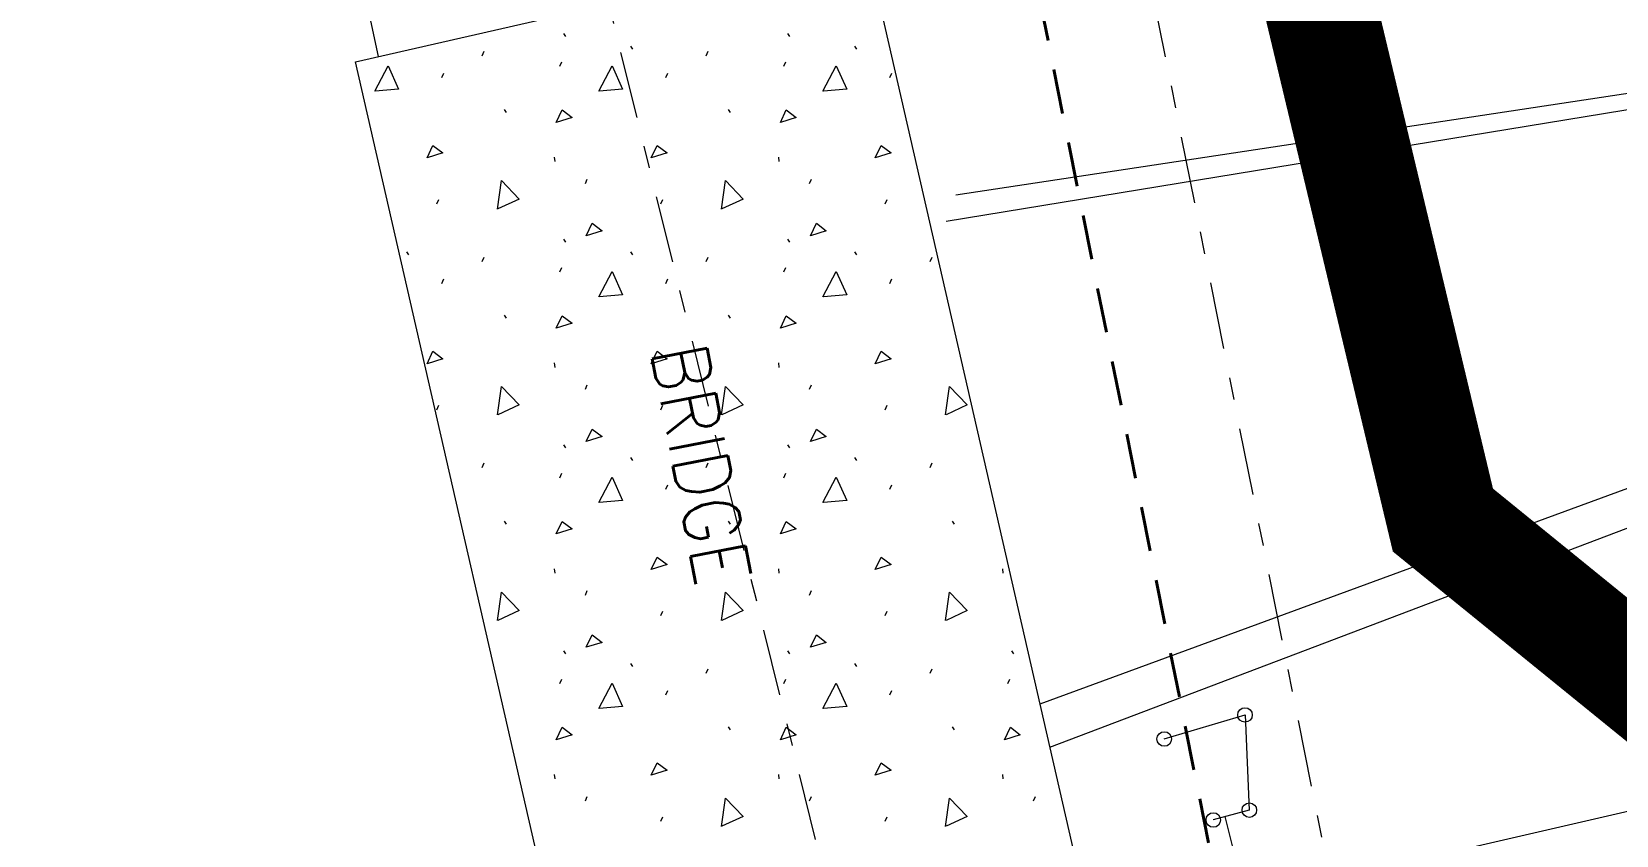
# Model space of a CAD drawing. Header units: metres. Extents: x -703672 to 3951284, y -4124475 to 4104628.
# Drawn here: x 327928.42 to 327956.71, y 4102860 to 4102874.35 of the extents above; entities that cross this region are included whole.
import ezdxf
from ezdxf.enums import TextEntityAlignment as Align

# ---------------------------------------------------------------- set-up
doc = ezdxf.new("R2010")
doc.units = ezdxf.units.M
doc.header["$MEASUREMENT"] = 0
doc.linetypes.add('DGN Style 2', pattern=[1.3283826688107345, 0.7970296012864407, -0.5313530675242938])
doc.linetypes.add('DGN Style 7', pattern=[2.6567653376214695, 1.195544401929661, -0.5313530675242938, 0.3985148006432204, -0.5313530675242938])
for name, color, linetype, lineweight in [('C-ANNO-TEXT', 7, 'Continuous', 25), ('C-DTCH-TOP~', 7, 'Continuous', 0), ('C-PROP-BASE', 2, 'CONLMT', 0), ('C-PROP-CONS(Alpha)', 7, 'DGN Style 2', 40), ('V-ANNO-PATT', 9, 'Continuous', 0), ('V-BRDG-DECK', 4, 'Continuous', 0), ('V-DTCH-BOTD', 252, 'Continuous', 0), ('V-DTCH-TOP~', 252, 'Continuous', 0), ('V-ROAD-ASPH', 9, 'Continuous', 0), ('V-ROAD-CNTR', 251, 'DGN Style 7', 0), ('V-SITE-STRC', 253, 'Continuous', 0), ('V-STRM-CULV', 3, 'CULVRT', 0)]:
    doc.layers.add(name, color=color, linetype=linetype, lineweight=lineweight)
doc.styles.add('Style-STANDARD', font='STANDARD.shx')
doc.styles.add('Style-WORKING', font='WORKING.shx')
doc.linetypes.add('CONLMT', pattern='A,0.10417,-0.00902625,[2,dgnlstyle-tsaec.shx,S=4.133597883597883e-05,R=0,X=0,Y=0],-0.00902625', length=0.1222225)
doc.linetypes.add('CULVRT', pattern='A,0.10417,-0.009026500000000007,["C",Style-WORKING,S=0.0078125,R=0,X=-0.002799034118652344,Y=-0.00390625],-0.012933,["P",Style-WORKING,S=0.0078125,R=0,X=-0.002614498138427734,Y=-0.00390625],-0.009026499999999993', length=0.135156)

# ---------------------------------------------------------------- blocks, each defined once
blk = doc.blocks.new('FIXPNT_932')
at = {"layer": 'V-SITE-STRC', "linetype": 'ByBlock'}
h = blk.add_hatch(color=256, dxfattribs=at)
edge = h.paths.add_edge_path()
edge.add_arc((1.862645149230957e-09, 0), 0.032946758, 0, 360)
blk.add_circle((-0.01278334110975266, 5.558878183364868e-05), 1.29727859625, dxfattribs=at)
blk = doc.blocks.new('NULL_1766')
at = {"layer": 'V-SITE-STRC', "linetype": 'ByBlock', "xscale": 0.1, "yscale": 0.1, "zscale": 0.5, "rotation": 195.1699899782112}
blk.add_blockref('FIXPNT_932', (0, 0), dxfattribs=at)
blk = doc.blocks.new('FIXPNT_942')
at = {"layer": 'V-SITE-STRC', "linetype": 'ByBlock'}
h = blk.add_hatch(color=256, dxfattribs=at)
edge = h.paths.add_edge_path()
edge.add_arc((0, 0), 0.03294675800000001, 0, 360)
blk.add_circle((-0.01278334110975266, 5.559250712394714e-05), 1.29727859625, dxfattribs=at)
blk = doc.blocks.new('NULL_1776')
at = {"layer": 'V-SITE-STRC', "linetype": 'ByBlock', "xscale": 0.1, "yscale": 0.1, "zscale": 0.5, "rotation": 121.1572437953493}
blk.add_blockref('FIXPNT_942', (0, 0), dxfattribs=at)
blk = doc.blocks.new('FIXPNT_955')
at = {"layer": 'V-SITE-STRC', "linetype": 'ByBlock'}
h = blk.add_hatch(color=256, dxfattribs=at)
edge = h.paths.add_edge_path()
edge.add_arc((0, 7.450580596923828e-09), 0.032946758, 0, 360)
blk.add_circle((-0.01278334483504295, 5.560368299484253e-05), 1.29727859625, dxfattribs=at)
blk = doc.blocks.new('NULL_1789')
at = {"layer": 'V-SITE-STRC', "linetype": 'ByBlock', "xscale": 0.1, "yscale": 0.1, "zscale": 0.5, "rotation": 16.56225161340208}
blk.add_blockref('FIXPNT_955', (0, 0), dxfattribs=at)

msp = doc.modelspace()

# ---------------------------------------------------------------- linework, layer by layer
at = {"layer": 'C-ANNO-TEXT', "color": 1, "lineweight": -2, "ltscale": 0.6, "const_width": 2}
msp.add_lwpolyline([(327554.8350382773, 4104380.16774108), (327275.3480059607, 4104220.406195212), (327093.3818080015, 4104047.583524398), (327001.8950954843, 4103885.810832099), (326940.431142319, 4103781.08774414), (326891.8948100628, 4103650.048591174), (326879.9189725379, 4103599.019840731), (326881.1756962286, 4103522.160821603), (327011.0294437818, 4103497.589092612), (327253.4385069069, 4103456.857713948), (327544.716564442, 4103334.973178718), (327826.9203376779, 4103396.417603671), (327953.6137947738, 4102865.62848762), (328093.7569675464, 4102751.786021037), (328281.8958965763, 4102788.880219985)], dxfattribs=at)
at = {"layer": 'C-DTCH-TOP~'}
msp.add_line((327720.1714716455, 4102805.951463472), (328069.0538425405, 4102886.235816062), dxfattribs=at)
at = {"layer": 'C-DTCH-TOP~', "flags": 128}
msp.add_lwpolyline([(327517.8345620793, 4102748.37939936), (327532.1012557851, 4102753.865678844), (327563.346068102, 4102764.286165), (327606.1703543523, 4102774.124036111), (327654.2007221422, 4102784.538279964), (327713.2279488214, 4102798.43156791), (327720.1714716455, 4102805.951463472), (328069.0538425405, 4102886.235816062), (328167.8653534192, 4102909.525852308), (328416.727287227, 4102965.683699912), (328463.3450396978, 4102976.663650007)], dxfattribs=at)
at = {"layer": 'C-PROP-BASE', "color": 251, "linetype": 'DGN Style 7'}
msp.add_lwpolyline([(327967.4506528346, 4102823.902298615), (327967.6751592376, 4102824.126805018), (327963.6121592374, 4102830.352805018), (327958.8611592375, 4102839.626805018), (327952.8311592376, 4102853.060805018), (327946.8671592373, 4102882.879805018), (327924.9131592374, 4102980.004805018), (327924.1591592374, 4102984.460805018), (327902.3681592374, 4103081.552805018), (327900.2711592374, 4103091.054805018), (327878.9090014528, 4103183.859490489), (327989.1663733509, 4103211.274496494), (327959.1151733238, 4103311.444864585), (327851.1537077105, 4103492.864757852), (327788.7891318344, 4103579.957871225)], dxfattribs=at)
at = {"layer": 'C-PROP-CONS(Alpha)', "color": 9, "transparency": 33554661, "flags": 128}
msp.add_lwpolyline([(328051.3527000129, 4102748.37939936), (328033.3155557459, 4102763.759859016), (328008.635876491, 4102785.194791595), (328001.0587122234, 4102791.754994317), (327978.7635198684, 4102811.492673358), (327966.1439298082, 4102822.81362133), (327961.8799502737, 4102829.347595384), (327957.057644274, 4102838.760785415), (327950.9142166439, 4102852.447486374), (327944.9108842695, 4102882.46314165), (327922.9503158275, 4102979.617200589), (327922.1960612735, 4102984.074704956), (327896.895254712, 4103096.805002357), (327873.602682129, 4103197.996084934), (327970.2778919048, 4103222.03458913), (327945.2853782952, 4103305.343080384), (327930.2819876203, 4103330.564998057), (327883.5789010234, 4103409.045375251), (327883.5789010235, 4103409.045375251), (327870.9613363898, 4103413.475533437), (327831.8293273544, 4103476.306306486), (327799.6734495071, 4103521.613691107), (327806.6592676204, 4103526.955593927), (327784.9216440988, 4103571.617824119), (327626.2738909589, 4103555.289453546), (327612.5795421994, 4103537.316554541), (327610.912267143, 4103605.482858766), (327464.3899750119, 4103600.408329677), (327376.9287606052, 4103410.137822579), (327521.4700117525, 4103346.727226583), (327528.8281654069, 4103347.647212733), (327568.3287292437, 4103211.27215154), (327234.5934998402, 4103358.397358307), (327245.9429127203, 4103450.162797557), (327247.4057606828, 4103462.282137395), (327240.1466832621, 4103465.304146356), (327209.4846702361, 4103470.912804143), (327163.5775247305, 4103479.173001934), (327097.1773292364, 4103490.791457197), (327094.8037589096, 4103490.336329404), (327087.5669605479, 4103491.465917642), (327077.449539086, 4103494.95888159), (327074.0302851388, 4103496.139353393), (327072.3445527111, 4103496.70369043), (327040.4265800085, 4103507.290822693), (327024.6254833043, 4103509.746641063), (327005.0554566061, 4103511.621346213), (326997.3663593705, 4103513.401218432), (326987.1858611336, 4103509.176851866), (326924.9401869376, 4103516.679666858), (326868.1898380349, 4103514.452095245, -0.4874798272826256), (326842.7291952347, 4103544.504835935), (326855.8128268328, 4103607.653487044), (326872.3549334486, 4103674.829124694), (326885.7849688843, 4103716.963841686), (326897.1820855098, 4103756.392376348), (326911.8079730987, 4103792.562866542), (326942.7784593481, 4103859.495280759), (326985.0309523789, 4103937.170100313), (327038.3759761521, 4104017.339902852), (327049.9699591843, 4104031.93014326), (327093.2772874826, 4104085.216318096), (327121.0561478767, 4104115.05712215), (327147.4927338528, 4104141.109056442), (327201.0579048989, 4104189.950156559), (327247.8236230445, 4104227.241544621), (327274.2756034104, 4104246.458416275), (327310.9052788371, 4104272.189052842), (327338.7507480193, 4104290.682435896), (327394.3822770293, 4104323.718145463), (327454.7797406209, 4104356.193582261), (327554.8217139727, 4104397.588329164), (327560.1573850386, 4104391.696800068), (327629.8959608893, 4104414.015198105), (327759.0313031515, 4104448.398455133), (327757.2739255879, 4104455.165774307), (328107.0540342975, 4104542.510103815), (328119.3380608568, 4104542.510103815), (328124.6483431717, 4104536.17317302), (328129.4254646109, 4104518.549251009), (328131.921990407, 4104503.029638088), (328135.078302787, 4104500.213224401), (328154.085317786, 4104500.667789092), (328149.8985258908, 4104547.783738694), (328149.7745655841, 4104555.824714896), (328168.0966631506, 4104560.116307975), (328180.1971601305, 4104561.571233069), (328186.8764764442, 4104562.389659171), (328203.8937110046, 4104564.517264253), (328194.5649608789, 4104557.623580912), (328191.4437345657, 4104556.202444898), (328187.3603782359, 4104545.719257489), (328182.8253075863, 4104532.763466077), (328181.3393865761, 4104525.839460123), (328180.4385673145, 4104514.508980992), (328180.3416913476, 4104501.519693172), (328182.9952471908, 4104464.369911368), (328121.0450735461, 4104464.115166628), (328089.3117504606, 4104492.939601823), (327768.6929376793, 4104411.193379837), (327762.394272341, 4104435.44831491), (327630.6153729495, 4104402.081270727), (327568.961239384, 4104381.975780278), (327586.7809209799, 4104362.299684941), (327579.7950375145, 4104360.190021981), (327526.9949811692, 4104339.560635842), (327472.178603134, 4104315.449356015), (327377.0616109308, 4104262.394203749), (327337.8150383515, 4104235.453131521), (327331.8477650884, 4104234.203481648), (327216.3820695355, 4104145.337984444), (327178.5929724798, 4104112.042658567), (327136.6371358891, 4104068.619937841), (327133.1617217513, 4104062.073926368), (327081.9927725713, 4104002.304896605), (327197.9125123062, 4103949.973291562), (327165.5484697489, 4103878.060140899), (327236.1839484199, 4103839.517953459), (327385.373955234, 4103849.829860281), (327376.9496945368, 4103947.711745712), (327522.7087312953, 4103959.659207741), (327570.1209276664, 4103966.104005254), (327619.9429955619, 4103970.187781311), (327675.5802737248, 4103972.189662043), (327840.2462419602, 4103985.686872555), (327861.3262067086, 4103740.757760243), (327930.6420660896, 4103742.354851621), (327992.4427256854, 4103748.227855178), (328033.5029494578, 4103744.724846469), (328070.8848923553, 4103745.586155542), (328069.9830035489, 4103756.769478619), (328241.8330771768, 4103770.442215998), (328288.4642937218, 4103241.598537642), (328052.9743225681, 4103223.495877456), (328046.3409570817, 4103208.988679592), (328077.9633670195, 4102853.33535271), (328045.914018165, 4102815.224954779), (328124.4115326538, 4102748.37939936)], format="xyb", dxfattribs=at)
at = {"layer": 'V-ANNO-PATT'}
for p, q in [((327937.9153702047, 4102874.320165391, 8.226855539474137), (327937.9509701836, 4102874.266865398, 8.226903233223823)), ((327937.9153702047, 4102874.320165391, 8.226855539474137), (327937.9509701836, 4102874.266865398, 8.226903233223823)), ((327941.915369574, 4102874.320165391, 8.22910184437849), (327941.9509695529, 4102874.266865398, 8.229149538128176)), ((327941.915369574, 4102874.320165391, 8.22910184437849), (327941.9509695529, 4102874.266865398, 8.229149538128176)), ((327936.4627703171, 4102873.920365444, 8.226247582104925), (327936.4983703348, 4102874.000265434, 8.226226047751048)), ((327936.4627703171, 4102873.920365444, 8.226247582104925), (327936.4983703348, 4102874.000265434, 8.226226047751048)), ((327939.1115699502, 4102874.094165422, 8.227644756050424), (327939.147069929, 4102874.040865429, 8.227692393642492)), ((327939.1115699502, 4102874.094165422, 8.227644756050424), (327939.147069929, 4102874.040865429, 8.227692393642492)), ((327940.4627696864, 4102873.920365444, 8.228493887009279), (327940.4983697041, 4102874.000265434, 8.228472352655402)), ((327940.4627696864, 4102873.920365444, 8.228493887009279), (327940.4983697041, 4102874.000265434, 8.228472352655402)), ((327943.1115693194, 4102874.094165422, 8.229891060954785), (327943.1470692983, 4102874.040865429, 8.229938698546846)), ((327943.1115693194, 4102874.094165422, 8.229891060954785), (327943.1470692983, 4102874.040865429, 8.229938698546846)), ((327937.8480700445, 4102873.73486547, 8.227121943660023), (327937.8836700623, 4102873.814865459, 8.227100357333093)), ((327937.8480700445, 4102873.73486547, 8.227121943660023), (327937.8836700623, 4102873.814865459, 8.227100357333093)), ((327941.8480694139, 4102873.73486547, 8.229368248564377), (327941.8836694316, 4102873.814865459, 8.229346662237447)), ((327941.8480694139, 4102873.73486547, 8.229368248564377), (327941.8836694316, 4102873.814865459, 8.229346662237447)), ((327935.7434703168, 4102873.530665498, 8.226046179304184), (327935.7790703345, 4102873.610565487, 8.2260246449503)), ((327935.7434703168, 4102873.530665498, 8.226046179304184), (327935.7790703345, 4102873.610565487, 8.2260246449503)), ((327939.7434696861, 4102873.530665498, 8.228292484208538), (327939.7790697038, 4102873.610565487, 8.228270949854654)), ((327939.7434696861, 4102873.530665498, 8.228292484208538), (327939.7790697038, 4102873.610565487, 8.228270949854654)), ((327943.7434690553, 4102873.530665498, 8.230538789112892), (327943.779069073, 4102873.610565487, 8.230517254759008)), ((327943.7434690553, 4102873.530665498, 8.230538789112892), (327943.779069073, 4102873.610565487, 8.230517254759008)), ((327936.8535699759, 4102872.962365574, 8.226964947920045), (327936.8890699547, 4102872.909065582, 8.227012585512107)), ((327936.8535699759, 4102872.962365574, 8.226964947920045), (327936.8890699547, 4102872.909065582, 8.227012585512107)), ((327940.8535693451, 4102872.962365574, 8.229211252824399), (327940.889069324, 4102872.909065582, 8.22925889041646)), ((327940.8535693451, 4102872.962365574, 8.229211252824399), (327940.889069324, 4102872.909065582, 8.22925889041646)), ((327937.7512695857, 4102872.11046569, 8.227911833317336), (327937.760169561, 4102872.0305657, 8.227958357813279)), ((327937.7512695857, 4102872.11046569, 8.227911833317336), (327937.760169561, 4102872.0305657, 8.227958357813279)), ((327941.7512689549, 4102872.11046569, 8.230158138221697), (327941.7601689302, 4102872.0305657, 8.23020466271764)), ((327941.7512689549, 4102872.11046569, 8.230158138221697), (327941.7601689302, 4102872.0305657, 8.23020466271764)), ((327938.3049693609, 4102871.639165753, 8.228467727061798), (327938.3404693786, 4102871.719165742, 8.228446084577243)), ((327938.3049693609, 4102871.639165753, 8.228467727061798), (327938.3404693786, 4102871.719165742, 8.228446084577243)), ((327942.3049687301, 4102871.639165753, 8.230714031966151), (327942.3404687478, 4102871.719165742, 8.230692389481597)), ((327942.3049687301, 4102871.639165753, 8.230714031966151), (327942.3404687478, 4102871.719165742, 8.230692389481597)), ((327935.6546696725, 4102871.275065803, 8.227168615467491), (327935.6902696902, 4102871.355065792, 8.22714702914056)), ((327935.6546696725, 4102871.275065803, 8.227168615467491), (327935.6902696902, 4102871.355065792, 8.22714702914056)), ((327939.6546690417, 4102871.275065803, 8.229414920371845), (327939.6902690595, 4102871.355065792, 8.229393334044914)), ((327939.6546690417, 4102871.275065803, 8.229414920371845), (327939.6902690595, 4102871.355065792, 8.229393334044914)), ((327943.654668411, 4102871.275065803, 8.231661225276198), (327943.6902684288, 4102871.355065792, 8.231639638949268)), ((327943.654668411, 4102871.275065803, 8.231661225276198), (327943.6902684288, 4102871.355065792, 8.231639638949268)), ((327937.915369132, 4102870.644865888, 8.22876570500749), (327937.9509691109, 4102870.591565895, 8.228813398757175)), ((327937.915369132, 4102870.644865888, 8.22876570500749), (327937.9509691109, 4102870.591565895, 8.228813398757175)), ((327941.9153685013, 4102870.644865888, 8.231012009911836), (327941.9509684802, 4102870.591565895, 8.23105970366153)), ((327941.9153685013, 4102870.644865888, 8.231012009911836), (327941.9509684802, 4102870.591565895, 8.23105970366153)), ((327935.1115695082, 4102870.418865918, 8.227308616679423), (327935.147069487, 4102870.365565925, 8.227356254271484)), ((327935.1115695082, 4102870.418865918, 8.227308616679423), (327935.147069487, 4102870.365565925, 8.227356254271484)), ((327936.4627692444, 4102870.245065941, 8.228157747638278), (327936.4983692621, 4102870.324965931, 8.228136213284394)), ((327936.4627692444, 4102870.245065941, 8.228157747638278), (327936.4983692621, 4102870.324965931, 8.228136213284394)), ((327939.1115688775, 4102870.418865918, 8.229554921583777), (327939.1470688563, 4102870.365565925, 8.229602559175838)), ((327939.1115688775, 4102870.418865918, 8.229554921583777), (327939.1470688563, 4102870.365565925, 8.229602559175838)), ((327940.4627686137, 4102870.245065941, 8.230404052542632), (327940.4983686314, 4102870.324965931, 8.230382518188748)), ((327940.4627686137, 4102870.245065941, 8.230404052542632), (327940.4983686314, 4102870.324965931, 8.230382518188748)), ((327943.1115682467, 4102870.418865918, 8.23180122648813), (327943.1470682255, 4102870.365565925, 8.231848864080192)), ((327943.1115682467, 4102870.418865918, 8.23180122648813), (327943.1470682255, 4102870.365565925, 8.231848864080192)), ((327944.4627679829, 4102870.245065941, 8.232650357446985), (327944.4983680006, 4102870.324965931, 8.232628823093101)), ((327944.4627679829, 4102870.245065941, 8.232650357446985), (327944.4983680006, 4102870.324965931, 8.232628823093101)), ((327937.8480689718, 4102870.059565966, 8.22903210919337), (327937.8836689896, 4102870.139565955, 8.229010522866439)), ((327937.8480689718, 4102870.059565966, 8.22903210919337), (327937.8836689896, 4102870.139565955, 8.229010522866439)), ((327941.8480683411, 4102870.059565966, 8.23127841409773), (327941.8836683589, 4102870.139565955, 8.231256827770792)), ((327941.8480683411, 4102870.059565966, 8.23127841409773), (327941.8836683589, 4102870.139565955, 8.231256827770792)), ((327935.7434692441, 4102869.855365994, 8.22795634483753), (327935.7790692618, 4102869.935265983, 8.227934810483646)), ((327935.7434692441, 4102869.855365994, 8.22795634483753), (327935.7790692618, 4102869.935265983, 8.227934810483646)), ((327939.7434686134, 4102869.855365994, 8.230202649741884), (327939.7790686311, 4102869.935265983, 8.230181115388)), ((327939.7434686134, 4102869.855365994, 8.230202649741884), (327939.7790686311, 4102869.935265983, 8.230181115388)), ((327943.7434679826, 4102869.855365994, 8.232448954646237), (327943.7790680003, 4102869.935265983, 8.232427420292353)), ((327943.7434679826, 4102869.855365994, 8.232448954646237), (327943.7790680003, 4102869.935265983, 8.232427420292353)), ((327936.8535689032, 4102869.28706607, 8.228875113453391), (327936.889068882, 4102869.233766078, 8.228922751045452)), ((327936.8535689032, 4102869.28706607, 8.228875113453391), (327936.889068882, 4102869.233766078, 8.228922751045452)), ((327940.8535682725, 4102869.28706607, 8.231121418357745), (327940.8890682513, 4102869.233766078, 8.231169055949806)), ((327940.8535682725, 4102869.28706607, 8.231121418357745), (327940.8890682513, 4102869.233766078, 8.231169055949806)), ((327937.751268513, 4102868.435166185, 8.229821998850682), (327937.7601684883, 4102868.355266196, 8.229868523346624)), ((327937.751268513, 4102868.435166185, 8.229821998850682), (327937.7601684883, 4102868.355266196, 8.229868523346624)), ((327941.7512678823, 4102868.435166185, 8.232068303755042), (327941.7601678575, 4102868.355266196, 8.232114828250985)), ((327941.7512678823, 4102868.435166185, 8.232068303755042), (327941.7601678575, 4102868.355266196, 8.232114828250985)), ((327938.3049682882, 4102867.96386625, 8.230377892595143), (327938.3404683059, 4102868.043866238, 8.230356250110589)), ((327938.3049682882, 4102867.96386625, 8.230377892595143), (327938.3404683059, 4102868.043866238, 8.230356250110589)), ((327942.3049676574, 4102867.96386625, 8.232624197499497), (327942.3404676751, 4102868.043866238, 8.232602555014942)), ((327942.3049676574, 4102867.96386625, 8.232624197499497), (327942.3404676751, 4102868.043866238, 8.232602555014942)), ((327935.6546685998, 4102867.599766298, 8.229078781000837), (327935.6902686175, 4102867.679766288, 8.229057194673906)), ((327935.6546685998, 4102867.599766298, 8.229078781000837), (327935.6902686175, 4102867.679766288, 8.229057194673906)), ((327939.6546679691, 4102867.599766298, 8.23132508590519), (327939.6902679868, 4102867.679766288, 8.23130349957826)), ((327939.6546679691, 4102867.599766298, 8.23132508590519), (327939.6902679868, 4102867.679766288, 8.23130349957826)), ((327943.6546673383, 4102867.599766298, 8.233571390809544), (327943.6902673561, 4102867.679766288, 8.233549804482614)), ((327943.6546673383, 4102867.599766298, 8.233571390809544), (327943.6902673561, 4102867.679766288, 8.233549804482614)), ((327937.9153680594, 4102866.969566384, 8.230675870540836), (327937.9509680382, 4102866.916266391, 8.230723564290521)), ((327937.9153680594, 4102866.969566384, 8.230675870540836), (327937.9509680382, 4102866.916266391, 8.230723564290521)), ((327941.9153674286, 4102866.969566384, 8.23292217544519), (327941.9509674075, 4102866.916266391, 8.232969869194875)), ((327941.9153674286, 4102866.969566384, 8.23292217544519), (327941.9509674075, 4102866.916266391, 8.232969869194875)), ((327936.4627681717, 4102866.569766437, 8.230067913171624), (327936.4983681894, 4102866.649666426, 8.23004637881774)), ((327936.4627681717, 4102866.569766437, 8.230067913171624), (327936.4983681894, 4102866.649666426, 8.23004637881774)), ((327939.1115678048, 4102866.743566414, 8.231465087117122), (327939.1470677836, 4102866.690266421, 8.231512724709184)), ((327939.1115678048, 4102866.743566414, 8.231465087117122), (327939.1470677836, 4102866.690266421, 8.231512724709184)), ((327940.462767541, 4102866.569766437, 8.232314218075977), (327940.4983675587, 4102866.649666426, 8.232292683722093)), ((327940.462767541, 4102866.569766437, 8.232314218075977), (327940.4983675587, 4102866.649666426, 8.232292683722093)), ((327943.111567174, 4102866.743566414, 8.233711392021476), (327943.1470671528, 4102866.690266421, 8.233759029613537)), ((327943.111567174, 4102866.743566414, 8.233711392021476), (327943.1470671528, 4102866.690266421, 8.233759029613537)), ((327944.4627669103, 4102866.569766437, 8.234560522980331), (327944.498366928, 4102866.649666426, 8.234538988626447)), ((327944.4627669103, 4102866.569766437, 8.234560522980331), (327944.498366928, 4102866.649666426, 8.234538988626447)), ((327937.8480678991, 4102866.384266463, 8.230942274726722), (327937.8836679169, 4102866.464266452, 8.230920688399792)), ((327937.8480678991, 4102866.384266463, 8.230942274726722), (327937.8836679169, 4102866.464266452, 8.230920688399792)), ((327941.8480672684, 4102866.384266463, 8.233188579631076), (327941.8836672861, 4102866.464266452, 8.233166993304138)), ((327941.8480672684, 4102866.384266463, 8.233188579631076), (327941.8836672861, 4102866.464266452, 8.233166993304138)), ((327939.7434675407, 4102866.180066491, 8.23211281527523), (327939.7790675584, 4102866.25996648, 8.232091280921352)), ((327939.7434675407, 4102866.180066491, 8.23211281527523), (327939.7790675584, 4102866.25996648, 8.232091280921352)), ((327943.7434669099, 4102866.180066491, 8.23435912017959), (327943.7790669276, 4102866.25996648, 8.234337585825706)), ((327943.7434669099, 4102866.180066491, 8.23435912017959), (327943.7790669276, 4102866.25996648, 8.234337585825706)), ((327936.8535678305, 4102865.611766567, 8.230785278986737), (327936.8890678093, 4102865.558466575, 8.230832916578798)), ((327936.8535678305, 4102865.611766567, 8.230785278986737), (327936.8890678093, 4102865.558466575, 8.230832916578798)), ((327940.8535671997, 4102865.611766567, 8.23303158389109), (327940.8890671786, 4102865.558466575, 8.233079221483152)), ((327940.8535671997, 4102865.611766567, 8.23303158389109), (327940.8890671786, 4102865.558466575, 8.233079221483152)), ((327944.853566569, 4102865.611766567, 8.235277888795444), (327944.8890665478, 4102865.558466575, 8.235325526387506)), ((327944.853566569, 4102865.611766567, 8.235277888795444), (327944.8890665478, 4102865.558466575, 8.235325526387506)), ((327937.7512674403, 4102864.759866682, 8.231732164384034), (327937.7601674155, 4102864.679966693, 8.231778688879977)), ((327937.7512674403, 4102864.759866682, 8.231732164384034), (327937.7601674155, 4102864.679966693, 8.231778688879977)), ((327941.7512668095, 4102864.759866682, 8.233978469288388), (327941.7601667848, 4102864.679966693, 8.234024993784331)), ((327941.7512668095, 4102864.759866682, 8.233978469288388), (327941.7601667848, 4102864.679966693, 8.234024993784331)), ((327945.7512661788, 4102864.759866682, 8.236224774192742), (327945.760166154, 4102864.679966693, 8.236271298688685)), ((327945.7512661788, 4102864.759866682, 8.236224774192742), (327945.760166154, 4102864.679966693, 8.236271298688685)), ((327938.3049672154, 4102864.288566746, 8.23228805812849), (327938.3404672332, 4102864.368566735, 8.232266415643934)), ((327938.3049672154, 4102864.288566746, 8.23228805812849), (327938.3404672332, 4102864.368566735, 8.232266415643934)), ((327942.3049665847, 4102864.288566746, 8.23453436303285), (327942.3404666024, 4102864.368566735, 8.234512720548295)), ((327942.3049665847, 4102864.288566746, 8.23453436303285), (327942.3404666024, 4102864.368566735, 8.234512720548295)), ((327939.6546668963, 4102863.924466795, 8.233235251438536), (327939.6902669141, 4102864.004466784, 8.233213665111606)), ((327939.6546668963, 4102863.924466795, 8.233235251438536), (327939.6902669141, 4102864.004466784, 8.233213665111606)), ((327943.6546662656, 4102863.924466795, 8.23548155634289), (327943.6902662833, 4102864.004466784, 8.23545997001596)), ((327943.6546662656, 4102863.924466795, 8.23548155634289), (327943.6902662833, 4102864.004466784, 8.23545997001596)), ((327937.9153669866, 4102863.29426688, 8.232586036074181), (327937.9509669655, 4102863.240966887, 8.232633729823867)), ((327937.9153669866, 4102863.29426688, 8.232586036074181), (327937.9509669655, 4102863.240966887, 8.232633729823867)), ((327941.9153663559, 4102863.29426688, 8.234832340978535), (327941.9509663347, 4102863.240966887, 8.23488003472822)), ((327941.9153663559, 4102863.29426688, 8.234832340978535), (327941.9509663347, 4102863.240966887, 8.23488003472822)), ((327945.9153657251, 4102863.29426688, 8.237078645882889), (327945.950965704, 4102863.240966887, 8.237126339632574)), ((327945.9153657251, 4102863.29426688, 8.237078645882889), (327945.950965704, 4102863.240966887, 8.237126339632574)), ((327939.1115667321, 4102863.068266911, 8.233375252650468), (327939.1470667109, 4102863.014966918, 8.233422890242537)), ((327939.1115667321, 4102863.068266911, 8.233375252650468), (327939.1470667109, 4102863.014966918, 8.233422890242537)), ((327940.4627664683, 4102862.894466934, 8.234224383609323), (327940.4983664859, 4102862.974366923, 8.234202849255439)), ((327940.4627664683, 4102862.894466934, 8.234224383609323), (327940.4983664859, 4102862.974366923, 8.234202849255439)), ((327943.1115661013, 4102863.068266911, 8.235621557554822), (327943.1470660801, 4102863.014966918, 8.23566919514689)), ((327943.1115661013, 4102863.068266911, 8.235621557554822), (327943.1470660801, 4102863.014966918, 8.23566919514689)), ((327944.4627658375, 4102862.894466934, 8.236470688513677), (327944.4983658552, 4102862.974366923, 8.2364491541598)), ((327944.4627658375, 4102862.894466934, 8.236470688513677), (327944.4983658552, 4102862.974366923, 8.2364491541598)), ((327937.8480668264, 4102862.708966959, 8.232852440260068), (327937.8836668442, 4102862.788966948, 8.232830853933137)), ((327937.8480668264, 4102862.708966959, 8.232852440260068), (327937.8836668442, 4102862.788966948, 8.232830853933137)), ((327941.8480661957, 4102862.708966959, 8.235098745164422), (327941.8836662134, 4102862.788966948, 8.235077158837484)), ((327941.8480661957, 4102862.708966959, 8.235098745164422), (327941.8836662134, 4102862.788966948, 8.235077158837484)), ((327945.8480655649, 4102862.708966959, 8.237345050068775), (327945.8836655827, 4102862.788966948, 8.237323463741845)), ((327945.8480655649, 4102862.708966959, 8.237345050068775), (327945.8836655827, 4102862.788966948, 8.237323463741845)), ((327939.7434664679, 4102862.504766986, 8.234022980808575), (327939.7790664857, 4102862.584666976, 8.234001446454698)), ((327939.7434664679, 4102862.504766986, 8.234022980808575), (327939.7790664857, 4102862.584666976, 8.234001446454698)), ((327943.7434658371, 4102862.504766986, 8.236269285712936), (327943.7790658549, 4102862.584666976, 8.236247751359052)), ((327943.7434658371, 4102862.504766986, 8.236269285712936), (327943.7790658549, 4102862.584666976, 8.236247751359052)), ((327940.8535661271, 4102861.936467063, 8.234941749424436), (327940.8890661059, 4102861.88316707, 8.234989387016498)), ((327940.8535661271, 4102861.936467063, 8.234941749424436), (327940.8890661059, 4102861.88316707, 8.234989387016498)), ((327944.8535654963, 4102861.936467063, 8.23718805432879), (327944.8890654751, 4102861.88316707, 8.237235691920858)), ((327944.8535654963, 4102861.936467063, 8.23718805432879), (327944.8890654751, 4102861.88316707, 8.237235691920858)), ((327937.7512663676, 4102861.084567178, 8.23364232991738), (327937.7601663428, 4102861.004667189, 8.233688854413323)), ((327937.7512663676, 4102861.084567178, 8.23364232991738), (327937.7601663428, 4102861.004667189, 8.233688854413323)), ((327941.7512657368, 4102861.084567178, 8.235888634821734), (327941.7601657121, 4102861.004667189, 8.235935159317677)), ((327941.7512657368, 4102861.084567178, 8.235888634821734), (327941.7601657121, 4102861.004667189, 8.235935159317677)), ((327945.7512651061, 4102861.084567178, 8.238134939726088), (327945.7601650814, 4102861.004667189, 8.23818146422203)), ((327945.7512651061, 4102861.084567178, 8.238134939726088), (327945.7601650814, 4102861.004667189, 8.23818146422203)), ((327938.3049661428, 4102860.613267242, 8.234198223661835), (327938.3404661604, 4102860.69326723, 8.23417658117728)), ((327938.3049661428, 4102860.613267242, 8.234198223661835), (327938.3404661604, 4102860.69326723, 8.23417658117728)), ((327942.304965512, 4102860.613267242, 8.236444528566196), (327942.3404655297, 4102860.69326723, 8.236422886081641)), ((327942.304965512, 4102860.613267242, 8.236444528566196), (327942.3404655297, 4102860.69326723, 8.236422886081641)), ((327946.3049648813, 4102860.613267242, 8.23869083347055), (327946.340464899, 4102860.69326723, 8.238669190985988)), ((327946.3049648813, 4102860.613267242, 8.23869083347055), (327946.340464899, 4102860.69326723, 8.238669190985988)), ((327939.6546658236, 4102860.249167291, 8.235145416971882), (327939.6902658414, 4102860.32916728, 8.235123830644952)), ((327939.6546658236, 4102860.249167291, 8.235145416971882), (327939.6902658414, 4102860.32916728, 8.235123830644952)), ((327943.6546651929, 4102860.249167291, 8.237391721876236), (327943.6902652106, 4102860.32916728, 8.237370135549305)), ((327943.6546651929, 4102860.249167291, 8.237391721876236), (327943.6902652106, 4102860.32916728, 8.237370135549305))]:
    msp.add_line(p, q, dxfattribs=at)
at = {"layer": 'V-ANNO-PATT', "extrusion": (-0.0005615761505398387, 0.0005197305892037143, 0.9999997072561282), "flags": 128}
for points, elevation in [([(327934.4975796681, 4102872.828270335), (327934.7373796683, 4102873.281070334), (327934.9238796681, 4102872.863770336), (327934.5064796682, 4102872.828270335)], 1956.454028849804), ([(327934.4975796681, 4102872.828270335), (327934.7373796683, 4102873.281070334), (327934.9238796681, 4102872.863770336), (327934.5064796682, 4102872.828270335)], 1956.454028849804), ([(327938.4975796682, 4102872.828270335), (327938.7373796683, 4102873.281070333), (327938.9238796682, 4102872.863770334), (327938.5064796683, 4102872.828270333)], 1956.454028849803), ([(327938.4975796682, 4102872.828270335), (327938.7373796683, 4102873.281070333), (327938.9238796682, 4102872.863770334), (327938.5064796683, 4102872.828270333)], 1956.454028849803), ([(327942.4975796682, 4102872.828270335), (327942.7373796683, 4102873.281070333), (327942.9238796682, 4102872.863770334), (327942.5064796681, 4102872.828270334)], 1956.454028849802), ([(327942.4975796682, 4102872.828270335), (327942.7373796683, 4102873.281070333), (327942.9238796682, 4102872.863770334), (327942.5064796681, 4102872.828270334)], 1956.454028849802), ([(327938.4975796682, 4102869.152970335), (327938.7373796683, 4102869.605770332), (327938.9238796682, 4102869.188470333), (327938.506479668, 4102869.152970335)], 1956.454028849802), ([(327938.4975796682, 4102869.152970335), (327938.7373796683, 4102869.605770332), (327938.9238796682, 4102869.188470333), (327938.506479668, 4102869.152970335)], 1956.454028849802), ([(327942.4975796682, 4102869.152970335), (327942.7373796683, 4102869.605770332), (327942.9238796682, 4102869.188470333), (327942.5064796681, 4102869.152970334)], 1956.454028849801), ([(327942.4975796682, 4102869.152970335), (327942.7373796683, 4102869.605770332), (327942.9238796682, 4102869.188470333), (327942.5064796681, 4102869.152970334)], 1956.454028849801), ([(327938.4975796682, 4102865.477670335), (327938.7373796683, 4102865.930470332), (327938.9238796682, 4102865.513170334), (327938.506479668, 4102865.477670335)], 1956.454028849804), ([(327938.4975796682, 4102865.477670335), (327938.7373796683, 4102865.930470332), (327938.9238796682, 4102865.513170334), (327938.506479668, 4102865.477670335)], 1956.454028849804), ([(327942.4975796681, 4102865.477670335), (327942.7373796683, 4102865.930470332), (327942.9238796681, 4102865.513170332), (327942.5064796681, 4102865.477670334)], 1956.454028849802), ([(327942.4975796681, 4102865.477670335), (327942.7373796683, 4102865.930470332), (327942.9238796681, 4102865.513170332), (327942.5064796681, 4102865.477670334)], 1956.454028849802), ([(327938.4975796682, 4102861.802370333), (327938.7373796683, 4102862.255170334), (327938.9238796682, 4102861.837870334), (327938.506479668, 4102861.802370333)], 1956.454028849803), ([(327938.4975796682, 4102861.802370333), (327938.7373796683, 4102862.255170334), (327938.9238796682, 4102861.837870334), (327938.506479668, 4102861.802370333)], 1956.454028849803), ([(327942.4975796682, 4102861.802370333), (327942.7373796683, 4102862.255170332), (327942.9238796682, 4102861.837870332), (327942.5064796681, 4102861.802370332)], 1956.454028849801), ([(327942.4975796682, 4102861.802370333), (327942.7373796683, 4102862.255170332), (327942.9238796682, 4102861.837870332), (327942.5064796681, 4102861.802370332)], 1956.454028849801)]:
    msp.add_lwpolyline(points, dxfattribs=dict(at, elevation=elevation))
at = {"layer": 'V-ANNO-PATT', "extrusion": (-0.0005615761496082398, 0.0005197305884182407, 0.9999997072561291), "flags": 128}
for points, elevation in [([(327937.7388796685, 4102872.268770342), (327937.8453796685, 4102872.490770341), (327938.0229796687, 4102872.357570342), (327937.7388796685, 4102872.268770342)], 1956.454025932611), ([(327937.7388796685, 4102872.268770342), (327937.8453796685, 4102872.490770341), (327938.0229796687, 4102872.357570342), (327937.7388796685, 4102872.268770342)], 1956.454025932611), ([(327941.7388796685, 4102872.268770342), (327941.8453796686, 4102872.490770342), (327942.0229796687, 4102872.35757034), (327941.7388796685, 4102872.268770342)], 1956.454025932614), ([(327941.7388796685, 4102872.268770342), (327941.8453796686, 4102872.490770342), (327942.0229796687, 4102872.35757034), (327941.7388796685, 4102872.268770342)], 1956.454025932614), ([(327937.7388796685, 4102868.593470342), (327937.8453796687, 4102868.81547034), (327938.0229796687, 4102868.682270342), (327937.7388796685, 4102868.593470342)], 1956.454025932614), ([(327937.7388796685, 4102868.593470342), (327937.8453796687, 4102868.81547034), (327938.0229796687, 4102868.682270342), (327937.7388796685, 4102868.593470342)], 1956.454025932614), ([(327941.7388796685, 4102868.593470342), (327941.8453796688, 4102868.815470341), (327942.0229796687, 4102868.68227034), (327941.7388796685, 4102868.593470342)], 1956.454025932616), ([(327941.7388796685, 4102868.593470342), (327941.8453796688, 4102868.815470341), (327942.0229796687, 4102868.68227034), (327941.7388796685, 4102868.593470342)], 1956.454025932616), ([(327937.7388796686, 4102864.918170342), (327937.8453796687, 4102865.14017034), (327938.0229796686, 4102865.006970342), (327937.7388796686, 4102864.918170342)], 1956.454025932618), ([(327937.7388796686, 4102864.918170342), (327937.8453796687, 4102865.14017034), (327938.0229796686, 4102865.006970342), (327937.7388796686, 4102864.918170342)], 1956.454025932618), ([(327941.7388796687, 4102864.918170342), (327941.8453796687, 4102865.140170341), (327942.0229796687, 4102865.00697034), (327941.7388796687, 4102864.918170342)], 1956.45402593262), ([(327941.7388796687, 4102864.918170342), (327941.8453796687, 4102865.140170341), (327942.0229796687, 4102865.00697034), (327941.7388796687, 4102864.918170342)], 1956.45402593262), ([(327937.7388796687, 4102861.242870342), (327937.8453796687, 4102861.46487034), (327938.0229796687, 4102861.331670341), (327937.7388796687, 4102861.242870342)], 1956.45402593262), ([(327937.7388796687, 4102861.242870342), (327937.8453796687, 4102861.46487034), (327938.0229796687, 4102861.331670341), (327937.7388796687, 4102861.242870342)], 1956.45402593262), ([(327941.7388796687, 4102861.242870342), (327941.8453796688, 4102861.464870341), (327942.0229796687, 4102861.331670339), (327941.7388796687, 4102861.242870342)], 1956.454025932622), ([(327941.7388796687, 4102861.242870342), (327941.8453796688, 4102861.464870341), (327942.0229796687, 4102861.331670339), (327941.7388796687, 4102861.242870342)], 1956.454025932622), ([(327945.7388796687, 4102861.242870342), (327945.8453796684, 4102861.464870342), (327946.0229796687, 4102861.331670339), (327945.7388796687, 4102861.242870342)], 1956.454025932625), ([(327945.7388796687, 4102861.242870342), (327945.8453796684, 4102861.464870342), (327946.0229796687, 4102861.331670339), (327945.7388796687, 4102861.242870342)], 1956.454025932625)]:
    msp.add_lwpolyline(points, dxfattribs=dict(at, elevation=elevation))
at = {"layer": 'V-ANNO-PATT', "extrusion": (-0.0005615761502650059, 0.0005197305905194504, 0.9999997072561276), "flags": 128}
for points, elevation in [([(327935.4317796686, 4102871.633970337), (327935.5382796687, 4102871.855970337), (327935.7158796686, 4102871.722770337), (327935.4317796686, 4102871.633970337)], 1956.45403433823), ([(327935.4317796686, 4102871.633970337), (327935.5382796687, 4102871.855970337), (327935.7158796686, 4102871.722770337), (327935.4317796686, 4102871.633970337)], 1956.45403433823), ([(327939.4317796687, 4102871.633970337), (327939.5382796687, 4102871.855970338), (327939.7158796687, 4102871.722770337), (327939.4317796687, 4102871.633970337)], 1956.45403433823), ([(327939.4317796687, 4102871.633970337), (327939.5382796687, 4102871.855970338), (327939.7158796687, 4102871.722770337), (327939.4317796687, 4102871.633970337)], 1956.45403433823), ([(327943.4317796686, 4102871.633970337), (327943.5382796687, 4102871.855970338), (327943.7158796686, 4102871.722770337), (327943.4317796686, 4102871.633970337)], 1956.454034338229), ([(327943.4317796686, 4102871.633970337), (327943.5382796687, 4102871.855970338), (327943.7158796686, 4102871.722770337), (327943.4317796686, 4102871.633970337)], 1956.454034338229), ([(327935.4317796686, 4102867.958670337), (327935.5382796687, 4102868.180670336), (327935.7158796687, 4102868.047470337), (327935.4317796686, 4102867.958670337)], 1956.454034338223), ([(327935.4317796686, 4102867.958670337), (327935.5382796687, 4102868.180670336), (327935.7158796687, 4102868.047470337), (327935.4317796686, 4102867.958670337)], 1956.454034338223), ([(327939.4317796687, 4102867.958670337), (327939.5382796687, 4102868.180670337), (327939.7158796687, 4102868.047470337), (327939.4317796687, 4102867.958670337)], 1956.454034338223), ([(327939.4317796687, 4102867.958670337), (327939.5382796687, 4102868.180670337), (327939.7158796687, 4102868.047470337), (327939.4317796687, 4102867.958670337)], 1956.454034338223), ([(327943.4317796687, 4102867.958670337), (327943.5382796687, 4102868.180670338), (327943.7158796687, 4102868.047470337), (327943.4317796687, 4102867.958670337)], 1956.454034338223), ([(327943.4317796687, 4102867.958670337), (327943.5382796687, 4102868.180670338), (327943.7158796687, 4102868.047470337), (327943.4317796687, 4102867.958670337)], 1956.454034338223), ([(327939.4317796686, 4102864.283370337), (327939.5382796687, 4102864.505370338), (327939.7158796687, 4102864.372170337), (327939.4317796686, 4102864.283370337)], 1956.45403433822), ([(327939.4317796686, 4102864.283370337), (327939.5382796687, 4102864.505370338), (327939.7158796687, 4102864.372170337), (327939.4317796686, 4102864.283370337)], 1956.45403433822), ([(327943.4317796686, 4102864.283370337), (327943.5382796687, 4102864.505370338), (327943.7158796686, 4102864.372170337), (327943.4317796686, 4102864.283370337)], 1956.454034338219), ([(327943.4317796686, 4102864.283370337), (327943.5382796687, 4102864.505370338), (327943.7158796686, 4102864.372170337), (327943.4317796686, 4102864.283370337)], 1956.454034338219), ([(327939.4317796687, 4102860.608070337), (327939.5382796687, 4102860.830070337), (327939.7158796687, 4102860.696870337), (327939.4317796687, 4102860.608070337)], 1956.454034338215), ([(327939.4317796687, 4102860.608070337), (327939.5382796687, 4102860.830070337), (327939.7158796687, 4102860.696870337), (327939.4317796687, 4102860.608070337)], 1956.454034338215), ([(327943.4317796686, 4102860.608070337), (327943.5382796687, 4102860.830070338), (327943.7158796687, 4102860.696870337), (327943.4317796686, 4102860.608070337)], 1956.454034338214), ([(327943.4317796686, 4102860.608070337), (327943.5382796687, 4102860.830070338), (327943.7158796687, 4102860.696870337), (327943.4317796686, 4102860.608070337)], 1956.454034338214)]:
    msp.add_lwpolyline(points, dxfattribs=dict(at, elevation=elevation))
at = {"layer": 'V-ANNO-PATT', "extrusion": (-0.000561576151074195, 0.0005197305894808073, 0.9999997072561277), "flags": 128}
for points, elevation in [([(327936.6879796683, 4102870.720570338), (327936.758379668, 4102871.228070338), (327937.0763796681, 4102870.899670337), (327936.6962796681, 4102870.723570337)], 1956.454029811446), ([(327936.6879796683, 4102870.720570338), (327936.758379668, 4102871.228070338), (327937.0763796681, 4102870.899670337), (327936.6962796681, 4102870.723570337)], 1956.454029811446), ([(327940.6879796681, 4102870.720570338), (327940.7583796681, 4102871.228070338), (327941.0763796682, 4102870.899670338), (327940.6962796681, 4102870.723570337)], 1956.454029811443), ([(327940.6879796681, 4102870.720570338), (327940.7583796681, 4102871.228070338), (327941.0763796682, 4102870.899670338), (327940.6962796681, 4102870.723570337)], 1956.454029811443), ([(327936.687979668, 4102867.045270338), (327936.7583796681, 4102867.552770338), (327937.0763796681, 4102867.224370336), (327936.6962796681, 4102867.048270337)], 1956.454029811446), ([(327936.687979668, 4102867.045270338), (327936.7583796681, 4102867.552770338), (327937.0763796681, 4102867.224370336), (327936.6962796681, 4102867.048270337)], 1956.454029811446), ([(327940.6879796681, 4102867.045270338), (327940.7583796681, 4102867.552770338), (327941.0763796682, 4102867.224370337), (327940.6962796681, 4102867.048270337)], 1956.454029811443), ([(327940.6879796681, 4102867.045270338), (327940.7583796681, 4102867.552770338), (327941.0763796682, 4102867.224370337), (327940.6962796681, 4102867.048270337)], 1956.454029811443), ([(327944.6879796681, 4102867.045270336), (327944.7583796683, 4102867.552770338), (327945.0763796682, 4102867.224370337), (327944.6962796681, 4102867.048270337)], 1956.45402981144), ([(327944.6879796681, 4102867.045270336), (327944.7583796683, 4102867.552770338), (327945.0763796682, 4102867.224370337), (327944.6962796681, 4102867.048270337)], 1956.45402981144), ([(327936.687979668, 4102863.369970338), (327936.758379668, 4102863.877470338), (327937.0763796681, 4102863.549070337), (327936.696279668, 4102863.372970337)], 1956.454029811444), ([(327936.687979668, 4102863.369970338), (327936.758379668, 4102863.877470338), (327937.0763796681, 4102863.549070337), (327936.696279668, 4102863.372970337)], 1956.454029811444), ([(327940.687979668, 4102863.369970338), (327940.7583796681, 4102863.877470338), (327941.0763796681, 4102863.549070338), (327940.6962796681, 4102863.372970337)], 1956.45402981144), ([(327940.687979668, 4102863.369970338), (327940.7583796681, 4102863.877470338), (327941.0763796681, 4102863.549070338), (327940.6962796681, 4102863.372970337)], 1956.45402981144), ([(327944.687979668, 4102863.369970337), (327944.7583796682, 4102863.877470338), (327945.0763796681, 4102863.549070338), (327944.696279668, 4102863.372970337)], 1956.454029811437), ([(327944.687979668, 4102863.369970337), (327944.7583796682, 4102863.877470338), (327945.0763796681, 4102863.549070338), (327944.696279668, 4102863.372970337)], 1956.454029811437), ([(327940.6879796681, 4102859.694670338), (327940.7583796682, 4102860.202170338), (327941.0763796679, 4102859.873770337), (327940.6962796681, 4102859.697670336)], 1956.45402981144), ([(327940.6879796681, 4102859.694670338), (327940.7583796682, 4102860.202170338), (327941.0763796679, 4102859.873770337), (327940.6962796681, 4102859.697670336)], 1956.45402981144), ([(327944.687979668, 4102859.694670338), (327944.7583796683, 4102860.202170338), (327945.0763796679, 4102859.873770337), (327944.6962796681, 4102859.697670336)], 1956.454029811437), ([(327944.687979668, 4102859.694670338), (327944.7583796683, 4102860.202170338), (327945.0763796679, 4102859.873770337), (327944.6962796681, 4102859.697670336)], 1956.454029811437)]:
    msp.add_lwpolyline(points, dxfattribs=dict(at, elevation=elevation))
at = {"layer": 'V-ANNO-PATT', "extrusion": (-0.0005615761501972026, 0.0005197305904088187, 0.9999997072561277), "flags": 128}
for points, elevation in [([(327938.275579668, 4102870.244070334), (327938.3821796682, 4102870.466070335), (327938.5597796682, 4102870.332870336), (327938.275579668, 4102870.244070334)], 1956.454033906555), ([(327938.275579668, 4102870.244070334), (327938.3821796682, 4102870.466070335), (327938.5597796682, 4102870.332870336), (327938.275579668, 4102870.244070334)], 1956.454033906555), ([(327942.2755796679, 4102870.244070334), (327942.3821796682, 4102870.466070335), (327942.5597796682, 4102870.332870334), (327942.2755796679, 4102870.244070334)], 1956.454033906554), ([(327942.2755796679, 4102870.244070334), (327942.3821796682, 4102870.466070335), (327942.5597796682, 4102870.332870334), (327942.2755796679, 4102870.244070334)], 1956.454033906554), ([(327938.275579668, 4102866.568770334), (327938.3821796682, 4102866.790770335), (327938.5597796683, 4102866.657570336), (327938.275579668, 4102866.568770334)], 1956.45403390655), ([(327938.275579668, 4102866.568770334), (327938.3821796682, 4102866.790770335), (327938.5597796683, 4102866.657570336), (327938.275579668, 4102866.568770334)], 1956.45403390655), ([(327942.275579668, 4102866.568770334), (327942.3821796682, 4102866.790770335), (327942.5597796682, 4102866.657570334), (327942.275579668, 4102866.568770334)], 1956.45403390655), ([(327942.275579668, 4102866.568770334), (327942.3821796682, 4102866.790770335), (327942.5597796682, 4102866.657570334), (327942.275579668, 4102866.568770334)], 1956.45403390655), ([(327938.2755796681, 4102862.893470334), (327938.3821796682, 4102863.115470335), (327938.5597796682, 4102862.982270336), (327938.2755796681, 4102862.893470334)], 1956.454033906546), ([(327938.2755796681, 4102862.893470334), (327938.3821796682, 4102863.115470335), (327938.5597796682, 4102862.982270336), (327938.2755796681, 4102862.893470334)], 1956.454033906546), ([(327942.2755796681, 4102862.893470334), (327942.3821796679, 4102863.115470335), (327942.5597796682, 4102862.982270334), (327942.2755796681, 4102862.893470334)], 1956.454033906546), ([(327942.2755796681, 4102862.893470334), (327942.3821796679, 4102863.115470335), (327942.5597796682, 4102862.982270334), (327942.2755796681, 4102862.893470334)], 1956.454033906546)]:
    msp.add_lwpolyline(points, dxfattribs=dict(at, elevation=elevation))
at = {"layer": 'V-BRDG-DECK', "linetype": 'Continuous'}
msp.add_3dface([(327943.3155914076, 4102875.898908937, 8.229067654242371), (327947.4987635117, 4102857.606479282, 8.24092396264188), (327938.3855427468, 4102855.522435804, 8.236889335171881), (327934.2023706427, 4102873.814865459, 8.225033026772365)], dxfattribs=at)
msp.add_3dface([(327943.3155914076, 4102875.898908937, 8.229067654242371), (327947.4987635117, 4102857.606479282, 8.24092396264188), (327938.3855427468, 4102855.522435804, 8.236889335171881), (327934.2023706427, 4102873.814865459, 8.225033026772365)], dxfattribs=at)
at = {"layer": 'V-DTCH-BOTD'}
for points in [[(328086.6929342584, 4102902.055349315, 3.334231805808372), (328081.6881364569, 4102900.958802874, 3.200568293757229), (328065.5561767801, 4102897.451648693, 3.400794354984868), (328039.7916080143, 4102891.120461207, 3.275216668198496), (328023.7548992798, 4102888.154958667, 3.889273209491847), (328005.9306878686, 4102883.872755246, 3.559439108129439), (327988.033150343, 4102879.968984566, 4.712816240034819), (327988.033150343, 4102879.968984566, 4.712816240034819), (327972.4600631287, 4102876.615496069, 3.313646535386283), (327958.2250460193, 4102873.167851743, 3.578089065751485), (327944.7456252446, 4102870.958902313, 4.018659962102326)], [(328089.3785081991, 4102897.143903643, 3.215841370396717), (328083.3221725337, 4102895.788157875, 3.052728399801339), (328063.5763600678, 4102891.467265642, 3.164404259387467), (328044.0546435781, 4102886.789946374, 3.467932851362619), (328042.0954327681, 4102885.503859443, 3.48242453786699), (328024.6197164183, 4102881.712356866, 3.316878302455322), (328006.9180244813, 4102877.929656115, 3.092393369721776), (327986.457150856, 4102873.275611262, 3.240361163074496), (327974.0741906048, 4102870.549471982, 3.555365704115431), (327958.6748306365, 4102866.841151224, 3.547376028575314), (327946.4155942251, 4102862.343027884, 3.62631965052951)]]:
    msp.add_polyline3d(points, dxfattribs=at)
at = {"layer": 'V-DTCH-TOP~', "linetype": 'Continuous'}
for points in [[(328086.4611076897, 4102902.479319617, 4.508873927392557), (328081.5385033732, 4102901.393067363, 4.570073843604476), (328065.4529240285, 4102897.963334469, 4.571848319609622), (328039.8150014437, 4102891.537785443, 4.554543449739072), (328023.5323287831, 4102888.439499692, 4.513106191580576), (328005.635413495, 4102884.231355075, 4.162265346423041), (327972.2825716885, 4102876.82162399, 4.546740336411865), (327958.0595925439, 4102873.417680342, 4.60913541509391), (327944.9168322308, 4102871.43210436, 4.395907232817827)], [(328089.6611387283, 4102896.62702177, 3.902639604753169), (328083.4011514738, 4102895.145894661, 3.955956209242132), (328063.937442341, 4102890.70413255, 3.907523218475049), (328044.2155427245, 4102886.139440211, 4.055637072460797), (328042.2763638329, 4102885.192609671, 3.849125636343899), (328024.606726512, 4102881.047960049, 4.088477968243055), (328006.9657287889, 4102877.227878786, 4.160947524494127), (327986.9273223641, 4102872.740048721, 4.321299297232798), (327973.7842570957, 4102869.688882306, 4.010062112411632), (327958.7277765499, 4102866.17639854, 3.960079260238096), (327946.5934352705, 4102861.565353733, 4.186776910100768)]]:
    msp.add_polyline3d(points, dxfattribs=at)
at = {"layer": 'V-ROAD-ASPH'}
msp.add_line((327932.504126502, 4102883.649732282, 8.099231097701256), (327934.6071746881, 4102873.907437477, 8.099231097701256), dxfattribs=at)
msp.add_line((327932.504126502, 4102883.649732282, 8.099231097701256), (327934.6071746881, 4102873.907437477, 8.099231097701256), dxfattribs=at)
at = {"layer": 'V-ROAD-CNTR'}
msp.add_polyline3d([(327945.604629425, 4102847.030157773, 8.184992355451215), (327937.0300832437, 4102881.706311773, 8.222056208079579), (327930.5656685854, 4102910.105094082, 8.044693102477382), (327925.2676302326, 4102933.56629945, 7.969941923544212), (327920.588980309, 4102954.201473807, 7.947410547209785), (327916.0543836799, 4102973.849783355, 7.918724199723314), (327910.6347243993, 4102997.653534915, 7.856598532377845), (327906.163861295, 4103017.296335021, 7.868063804220732), (327902.036051864, 4103035.470072374, 7.810621828808863), (327896.8688509801, 4103058.195416034, 7.805650901251894), (327890.3018347306, 4103087.185376224, 7.7469501361456), (327884.8695175027, 4103110.432674819, 7.716535758426502), (327877.7133435611, 4103142.101653986, 7.681311089897164), (327872.3867415132, 4103165.236738279, 7.66571035049413)], dxfattribs=at)
msp.add_polyline3d([(327945.604629425, 4102847.030157773, 8.184992355451215), (327937.0300832437, 4102881.706311773, 8.222056208079579), (327930.5656685854, 4102910.105094082, 8.044693102477382), (327925.2676302326, 4102933.56629945, 7.969941923544212), (327920.588980309, 4102954.201473807, 7.947410547209785), (327916.0543836799, 4102973.849783355, 7.918724199723314), (327910.6347243993, 4102997.653534915, 7.856598532377845), (327906.163861295, 4103017.296335021, 7.868063804220732), (327902.036051864, 4103035.470072374, 7.810621828808863), (327896.8688509801, 4103058.195416034, 7.805650901251894), (327890.3018347306, 4103087.185376224, 7.7469501361456), (327884.8695175027, 4103110.432674819, 7.716535758426502), (327877.7133435611, 4103142.101653986, 7.681311089897164), (327872.3867415132, 4103165.236738279, 7.66571035049413)], dxfattribs=at)
at = {"layer": 'V-SITE-STRC', "linetype": 'Continuous'}
msp.add_line((327950.0819196182, 4102862.148349652, 4.387377108838784), (327950.1569555447, 4102860.447787053, 5.751527003724419), dxfattribs=at)
at = {"layer": 'V-SITE-STRC', "linetype": 'Continuous', "extrusion": (0.06889634954380656, 0.02048947832234692, 0.9974133918780196), "elevation": 106664.4445537256, "flags": 128}
msp.add_lwpolyline([(3839152.364981851, -1480052.841694041), (3839152.364981852, -1480054.350128036)], dxfattribs=at)
at = {"layer": 'V-SITE-STRC', "linetype": 'Continuous', "extrusion": (-0.04666323014154597, -0.0126518775860341, 0.9988305526696235), "elevation": -67206.35698605973, "flags": 128}
msp.add_lwpolyline([(-3874071.693099382, 1388548.516186021), (-3874071.693099381, 1388547.849299918)], dxfattribs=at)
at = {"layer": 'V-STRM-CULV', "ltscale": 46.04112245226012}
msp.add_line((327949.7206083508, 4102860.332280008, 4.58083888545351), (327952.1305168264, 4102850.718570644, 5.377301525694136), dxfattribs=at)

# ---------------------------------------------------------------- block references
at = {"layer": 'V-SITE-STRC'}
for name, p in [('NULL_1789', (327950.0819196182, 4102862.148349652, 4.387377108838784)), ('NULL_1789', (327948.6398095097, 4102861.719472302, 4.495801154636183)), ('NULL_1776', (327949.5140606747, 4102860.27347792, 5.719284408617526)), ('NULL_1766', (327950.1569555447, 4102860.447787053, 5.751527003724419))]:
    msp.add_blockref(name, p, dxfattribs=at)

# ---------------------------------------------------------------- texts
at = {"layer": 'V-ANNO-PATT', "style": 'Style-STANDARD'}
msp.add_text('BRIDGE', height=1, rotation=280.9603354459991, dxfattribs=at).set_placement((327939.9582519451, 4102868.756367581, 8.203524281765397), align=Align.MIDDLE_LEFT)
msp.add_text('BRIDGE', height=1, rotation=280.9603354459991, dxfattribs=at).set_placement((327939.9582519451, 4102868.756367581, 8.203524281765397), align=Align.MIDDLE_LEFT)

doc.saveas('drawing.dxf')
